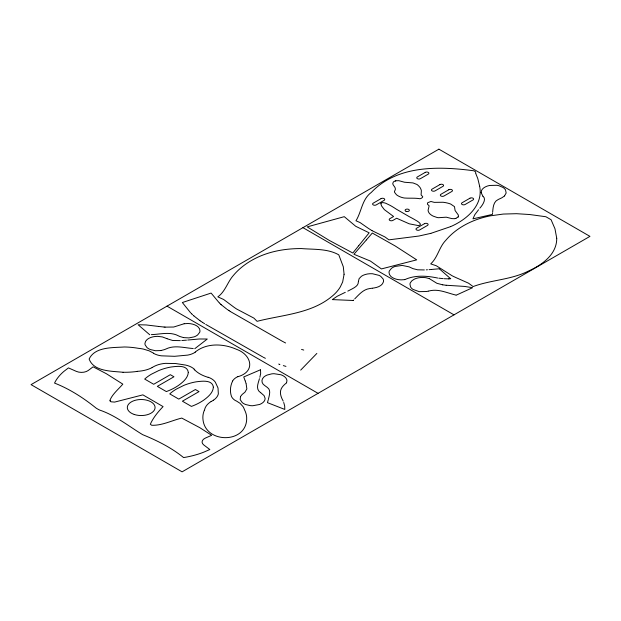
<?xml version="1.0" encoding="UTF-8"?>
<svg xmlns="http://www.w3.org/2000/svg" width="621" height="621" viewBox="0 0 621 621"><rect width="100%" height="100%" fill="white"/><g stroke="black" fill="none" stroke-linecap="round" stroke-linejoin="round"><path stroke-width="0.93" d="M358.371 281.592L359.124 278.643L361.422 276.275A12.536 7.235 0 0 1 372.468 273.737L379.074 275.382A12.536 7.235 0 0 1 380.797 276.407L383.056 278.914A12.536 7.235 0 0 1 383.467 281.771C382.357 285.707 377.879 287.337 374.277 287.919A21.021 12.141 0 0 1 373.656 288.02L372.445 288.191M358.348 281.911C358.457 286.351 353.023 288.354 347.791 291.133M492.632 212.32C493.066 207.794 493.268 201.716 498.143 199.566A19.336 11.162 0 0 1 498.585 199.341L501.419 198.014A21.021 12.141 0 0 0 501.9 197.773L504.392 196.057M492.538 213.275L492.422 214.4L472.961 218.848L474.786 214.734L478.55 209.758M268.388 399.326C269.724 393.993 270.903 389.934 267.372 387.488A19.336 11.162 0 0 0 267.022 387.209L264.748 385.563A21.021 12.141 0 0 1 264.367 385.261C261.783 383.615 260.804 379.796 263.754 377.149A12.536 7.235 0 0 1 267.139 375.053L271.602 373.889A12.536 7.235 0 0 1 274.055 373.702L280.995 374.774A12.536 7.235 0 0 1 286.956 380.712L286.553 382.777M268.194 400.009L267.457 402.649L284.798 409.441L284.69 405.979L283.719 402.447M259.865 377.289L260.665 373.446L260.517 369.922M259.446 378.686C258.196 383.452 255.208 389.157 260.75 392.759M240.521 396.524L240.203 399.645L242.244 402.587A12.536 7.235 0 0 0 245.807 404.582L250.364 405.622A12.536 7.235 0 0 0 252.825 405.73L259.671 404.465A12.536 7.235 0 0 0 265.113 398.364L264.088 395.631L261.092 393.008M286.491 382.901C280.444 387.651 278.138 392.068 283.223 401.143M240.537 396.493L242.159 394.467A21.021 12.141 0 0 1 242.516 394.156L244.643 392.449A19.336 11.162 0 0 0 244.969 392.161L246.855 388.925L246.126 383.693M232.634 381.046C230.313 385.649 229.723 391.346 231.423 396.252A15.867 9.16 0 0 0 235.809 400.809M458.197 216.962L458.422 215.161L455.084 210.527L454.494 206.653L450.706 204.068A15.114 8.725 0 0 0 448.89 203.455A16.379 9.455 0 0 0 446.918 202.927L446.414 202.819A13.639 7.871 0 0 0 444.877 202.531L444.357 202.446A13.126 7.576 0 0 0 442.952 202.26L434.242 202.361L430.935 201.476L427.853 202.648A4.277 2.468 0 0 0 427.59 202.951L427.403 204.13L429.15 205.83L428.102 210.177A12.109 6.986 0 0 0 428.226 211.07A12.327 7.118 0 0 0 428.583 212.071L428.754 212.398A12.637 7.297 0 0 0 429.321 213.244A14.143 8.166 0 0 0 431.735 215.316A14.524 8.383 0 0 0 433.279 216.162L437.106 217.497A10.86 6.272 0 0 0 438.511 217.707L446.266 217.187L450.9 218.359A5.597 3.229 0 0 0 451.692 218.584L454.269 218.708A3.431 1.979 0 0 0 455.201 218.553M479.823 208.19C482.781 204.946 486.67 198.922 482.967 196.298M455.76 218.421L458.259 216.884M354.707 298.918C358.899 294.672 363.231 289.425 369.534 288.594A19.336 11.162 0 0 1 370.108 288.501L372.15 288.229M316.85 353.434L300.688 370.116M353.644 300.028L353.217 300.455M353.194 300.486L332.305 299.601L337.281 296.233L345.299 292.32M504.5 195.957L506.154 193.022L505.517 189.917A12.536 7.235 0 0 0 502.994 187.457L499.067 185.764A12.536 7.235 0 0 0 496.738 185.283L489.558 185.469A12.536 7.235 0 0 0 481.531 190.523L481.166 192.634M194.792 348.699L207.29 339.019L199.318 338.988L187.736 340.036M195.196 352.076C206.684 342.699 223.521 343.545 236.469 349.312C251.249 354.405 256.263 371.459 237.874 376.722M213.414 400.211L211.148 401.593M152.114 367.516L154.513 366.204A20.974 12.109 0 0 1 165.465 363.355L175.689 363.549L185.741 365.094A17.598 10.161 0 0 1 194.311 369.2M456.225 295.169L472.62 287.686L464.376 286.405L446.46 285.272M450.66 226.603C466.565 219.741 483.448 205.435 479.676 186.331M260.502 369.774L243.735 376.955L245.14 380.758M395.414 180.882L393.861 181.604A4.991 2.88 0 0 0 393.388 181.976C390.694 185.469 397.859 186.727 394.444 191.493A11.434 6.598 0 0 0 394.653 192.432L396.423 194.699A14.679 8.477 0 0 0 397.611 195.545A15.176 8.764 0 0 0 399.156 196.391A14.586 8.422 0 0 0 400.7 197.043L401.236 197.237A13.848 7.995 0 0 0 402.92 197.726A12.653 7.305 0 0 0 404.504 198.029C409.782 198.425 414.944 197.835 419.998 198.743A4.192 2.422 0 0 0 420.859 198.464A4.665 2.694 0 0 0 421.496 198.169L422.296 197.563A3.788 2.189 0 0 0 422.637 197.028A2.771 1.599 0 0 0 422.707 196.64L421.092 194.909L421.356 190.857A13.282 7.669 0 0 0 421.224 190.135A13.32 7.693 0 0 0 420.774 188.97A14.019 8.089 0 0 0 420.339 188.016L420.153 187.705A15.843 9.144 0 0 0 419.454 186.828L419.167 186.502A16.93 9.773 0 0 0 418.011 185.33A15.315 8.841 0 0 0 416.932 184.46L412.988 182.916L404.504 182.232L398.791 180.68L395.678 180.804M450.598 226.634L430.951 233.325M395.282 180.928L395.81 180.773M430.811 233.364L418.903 236.034L388.917 239.846L384.919 236.935L372.01 230.647M455.263 218.538L455.884 218.382M428.715 291.055L430.532 290.659A19.336 11.162 0 0 1 431.098 290.55C439.583 289.13 447.811 293.182 455.861 295.068M428.436 291.117L427.124 291.404A21.021 12.141 0 0 1 426.511 291.521L419.175 291.653L412.942 289.378A12.536 7.235 0 0 1 410.52 286.871L409.969 284.061A12.536 7.235 0 0 1 410.411 282.664L411.933 280.739L414.308 279.171A12.536 7.235 0 0 1 425.913 277.711L429.258 278.588M161.025 350.531L164.456 349.607A21.021 12.141 0 0 0 165 349.398L167.957 348.171A19.336 11.162 0 0 1 168.454 347.985C176.48 345.338 185.112 348.016 193.24 348.513M184.126 323.751L173.678 327.034L165.124 327.127M160.893 350.555L155.483 350.733L150.391 349.561A12.536 7.235 0 0 1 146.929 347.504L145.143 344.872A12.536 7.235 0 0 1 144.941 343.444L145.547 341.364L147.138 339.493A12.536 7.235 0 0 1 157.703 336.357L162.438 336.947L166.979 338.67M404.853 279.621C414.952 274.932 426.774 275.732 437.673 278.037M184.204 323.735L187.852 323.494A12.536 7.235 0 0 1 198.13 326.933L199.558 328.843L199.985 330.946A12.536 7.235 0 0 1 199.667 332.359L197.657 334.936A12.536 7.235 0 0 1 194.024 336.892L188.908 337.909L183.521 337.599M404.713 279.644L401.065 279.869A12.536 7.235 0 0 1 390.826 276.384L389.429 274.474L389.025 272.371A12.536 7.235 0 0 1 389.359 270.958L391.409 268.388A12.536 7.235 0 0 1 395.065 266.448L402.183 265.415L409.115 266.867A21.021 12.141 0 0 1 409.635 267.092L412.468 268.412A19.336 11.162 0 0 0 412.942 268.621L417.599 269.809L424.36 269.933M151.369 334.618C159.496 334.37 168.182 331.909 176.116 334.797A19.336 11.162 0 0 1 176.597 334.998L179.446 336.31A21.021 12.141 0 0 0 179.966 336.535L183.397 337.568M186.479 340.153L181.829 340.533M431.463 269.467L439.288 268.777M430.935 269.514L429.095 269.654M427.458 269.77L426.278 269.848M180.3 340.626L172.669 340.487L167.196 338.771M450.768 278.845L439.311 268.777M449.829 278.86L449.402 278.86M448.983 278.86L448.572 278.86M448.502 278.86L444.271 278.72M123.028 372.274C111.757 371.063 93.717 371.661 89.137 359.039C94.873 346.704 112.673 347.791 124.324 346.984A51.861 29.94 0 0 1 138.266 348.303A27.526 15.89 0 0 1 143.637 349.149L149.187 350.857L153.597 353.202M443.208 278.643L438.768 278.177M165.054 327.12L164.154 327.05M164.084 327.042L158.782 326.467M446.39 285.264L445.971 285.225M445.49 285.171L442.757 284.837M158.51 326.436L146.214 324.946L138.103 324.744L149.746 334.766M442.719 284.829L436.866 283.292L429.321 278.612M285.955 366.39L283.331 365.606M303.754 350.065L301.55 349.398M208.097 377.343L207.189 377.056A31.407 18.133 0 0 1 194.684 369.891M279.869 364.473L279.427 364.317M279.124 364.216L278.689 364.061M285.598 342.978L283.471 341.899M265.392 358.317L263.358 357.261M236.391 400.972L239.993 403.285L242.951 406.491A27.526 15.89 0 0 1 244.402 409.588A51.861 29.94 0 0 1 246.677 417.638C247.538 444.341 204.115 444.069 202.896 418.391A51.861 29.94 0 0 1 204.34 410.279M282.904 341.604L230.74 311.758M262.73 356.928L205.784 324.426M302.947 227.651L453.998 314.863M167.002 306.137L318.053 393.349M371.971 230.624L368.191 228.241A40.171 23.194 0 0 0 367.205 227.55L360.04 222.551L355.973 220.773C361.647 211.614 361.934 199.279 371.327 192.401C397.386 165.023 439.008 166.141 473.831 170.783L475.539 171.8L475.81 173.632M204.62 323.712L202.663 322.47M230.337 311.494L229.413 310.896M202.438 322.322L200.536 321.049M229.211 310.764L228.613 310.36M228.412 310.228L227.177 309.382M200.265 320.863L199.83 320.56M199.558 320.366L193.876 315.895M226.595 308.971L221.394 304.841M221.309 304.771L220.812 304.321M193.783 315.81L193.224 315.313M220.688 304.205L219.438 303.025M192.588 314.715L191.695 313.861M191.61 313.776L191.004 313.17M219.166 302.753L211.109 293.073L182.349 302.528L190.492 312.65M194.117 369.27L194.707 369.883M482.913 196.228L481.174 192.72M475.958 174.012L477.797 178.607L479.668 186.269M245.248 381.061L246.009 383.32M153.472 353.271A15.867 9.16 0 0 0 161.359 355.825L174.602 356.307L187.713 355.103A16.084 9.284 0 0 0 195.32 352.138M232.611 381.038A16.084 9.284 0 0 1 237.773 376.652M204.511 410.287A25.236 14.57 0 0 1 211.055 401.546M137.078 371.443A51.861 29.94 0 0 1 123.028 372.258M152.199 367.562A25.236 14.57 0 0 1 137.062 371.342M213.438 400.219A20.974 12.109 0 0 0 218.344 393.885L218.01 387.985L215.332 382.179A17.598 10.161 0 0 0 208.214 377.234M110.414 400.856L110.957 401.795L114.637 402.09L142.884 394.863L163.082 406.6C158.145 411.739 153.092 417.855 150.336 424.221L151.695 425.269C161.918 425.711 171.854 420.471 181.759 418.073L199.737 427.636L211.683 435.298L205.411 438.069A8.547 4.937 0 0 0 203.812 444.985L209.836 449.526L203.735 452.181A68.729 39.682 0 0 1 183.591 457.576C171.388 447.679 157.16 440.545 142.659 434.669C128.648 426.185 115.576 415.449 99.733 410.093A33.751 19.484 0 0 1 96.162 408.137C83.524 397.96 69.707 389.01 54.539 383.079A68.714 39.674 0 0 1 63.854 371.428L68.45 367.896L76.321 371.374A8.547 4.937 0 0 0 88.298 370.45L93.103 366.825L106.323 373.702L122.826 384.135C118.347 389.398 111.974 394.428 109.731 400.856L110.414 400.856M188.303 372.367C187.953 377.778 183.389 381.721 179.353 384.795A53.623 30.957 0 0 1 168.26 390.842L166.35 391.579L157.33 386.371L173.95 376.776L170.325 374.688L153.705 384.283L144.685 379.074L145.958 377.972A53.251 30.747 0 0 1 151.307 374.253L158.712 370.582A46.645 26.928 0 0 1 164.868 368.432L165.139 368.362A36.957 21.339 0 0 1 171.14 366.995C176.574 366.343 187.309 364.605 188.303 372.367M213.383 387.194C213.026 392.604 208.462 396.54 204.433 399.621A53.623 30.957 0 0 1 193.333 405.668L191.431 406.406L182.403 401.197L199.023 391.603L195.398 389.514L178.778 399.109L169.758 393.9L171.031 392.798A53.251 30.747 0 0 1 176.387 389.08L183.785 385.408A46.645 26.928 0 0 1 189.948 383.258L190.212 383.188A36.957 21.339 0 0 1 196.213 381.822C201.646 381.17 212.39 379.431 213.383 387.194M556.734 238.293C556.913 254.47 541.838 265.066 528.556 271.004C511.161 279.854 491.095 279.885 473.086 286.568L468.576 283.215L457.32 278.2A88.438 51.062 0 0 1 452.096 275.747L436.276 265.741L430.726 263.894C437.782 257.482 439.132 247.042 445.87 240.234C454.277 230.259 465.851 223.343 478.092 219.104A66.905 38.626 0 0 1 490.264 215.852L503.305 214.059L516.486 213.694L529.674 214.524L545.882 216.737L551.083 219.733L554.98 228.792L556.734 238.293M380.921 203.75L381.488 205.838L384.337 209.619L393.605 216.504L389.841 218.677A2.135 1.234 0 0 0 389.841 220.424A2.135 1.234 0 0 0 392.86 220.424L396.64 218.243L409.208 223.808L418.119 225.547A3.819 2.205 0 0 0 419.004 225.493C423.095 224.771 417.335 220.975 415.977 220.401A59.476 34.341 0 0 0 414.386 219.446A76.988 44.448 0 0 0 412.748 218.514L411.909 218.056A129.145 74.559 0 0 0 409.348 216.713L396.144 209.06A130.93 75.591 0 0 0 393.838 207.561L393.054 207.08A76.825 44.355 0 0 0 391.455 206.133A58.948 34.031 0 0 0 389.809 205.217L386.099 203.416A13.631 7.871 0 0 0 384.989 202.997L382.707 202.547L381.341 202.958A2.166 1.25 0 0 0 381.03 203.362L380.921 203.75M344.081 274.272L342.66 281.957L340.292 286.949A66.905 38.626 0 0 1 334.665 293.974C313.613 313.675 283.448 314.505 257.086 321.321L253.896 318.115L236.562 308.979A88.438 51.062 0 0 1 232.316 305.967L223.622 299.469L217.824 296.869C225.361 291.575 227.519 281.887 233.55 275.25C240.801 266.619 250.442 260.23 260.789 255.899C273.62 250.573 287.601 248.509 301.433 248.571C313.892 249.588 327.678 248.501 338.771 254.835L343.304 266.766L344.081 274.272M358.69 245.737L352.813 253.011L329.223 240.381L307.185 226.89L344.275 216.667L355.732 226.3L369.161 232.813L358.69 245.737M366.452 239.846L353.931 254.268L370.395 261.053L381.426 268.924L416.699 259.857L395.259 246.009L372.305 233.038L366.452 239.846M438.9 149.164L31.05 384.632L182.1 471.836L589.95 236.368L438.9 149.164M425.238 172.39L417.382 176.923A2.135 1.234 0 0 0 417.382 178.669A2.135 1.234 0 0 0 420.401 178.669L428.257 174.136A2.135 1.234 0 0 0 428.257 172.39A2.135 1.234 0 0 0 425.238 172.39M381.077 198.619L373.221 203.152A2.135 1.234 0 0 0 373.221 204.899A2.135 1.234 0 0 0 376.241 204.899L384.096 200.366A2.135 1.234 0 0 0 384.096 198.619A2.135 1.234 0 0 0 381.077 198.619M439.924 184.592L432.076 189.126A2.135 1.234 0 0 0 432.076 190.872A2.135 1.234 0 0 0 435.096 190.872L442.952 186.339A2.135 1.234 0 0 0 442.952 184.592A2.135 1.234 0 0 0 439.924 184.592M448.82 189.731L440.964 194.264A2.135 1.234 0 0 0 440.964 196.011A2.135 1.234 0 0 0 443.992 196.011L451.84 191.47A2.135 1.234 0 0 0 451.84 189.731A2.135 1.234 0 0 0 448.82 189.731M424.477 223.676L416.621 228.21A2.135 1.234 0 0 0 416.621 229.956A2.135 1.234 0 0 0 419.641 229.956L427.496 225.415A2.135 1.234 0 0 0 427.496 223.676A2.135 1.234 0 0 0 424.477 223.676M469.957 198.208L462.109 202.749A2.135 1.234 0 0 0 462.109 204.488A2.135 1.234 0 0 0 465.129 204.488L472.985 199.954A2.135 1.234 0 0 0 472.985 198.208A2.135 1.234 0 0 0 469.957 198.208M134.252 414.471A13.887 8.019 0 0 0 155.079 407.531A13.887 8.019 0 0 0 134.252 400.584A13.887 8.019 0 0 0 134.252 414.471M406.157 211.388A2.135 1.234 0 0 0 409.363 210.325A2.135 1.234 0 0 0 406.157 209.254A2.135 1.234 0 0 0 406.157 211.388"/></g></svg>
